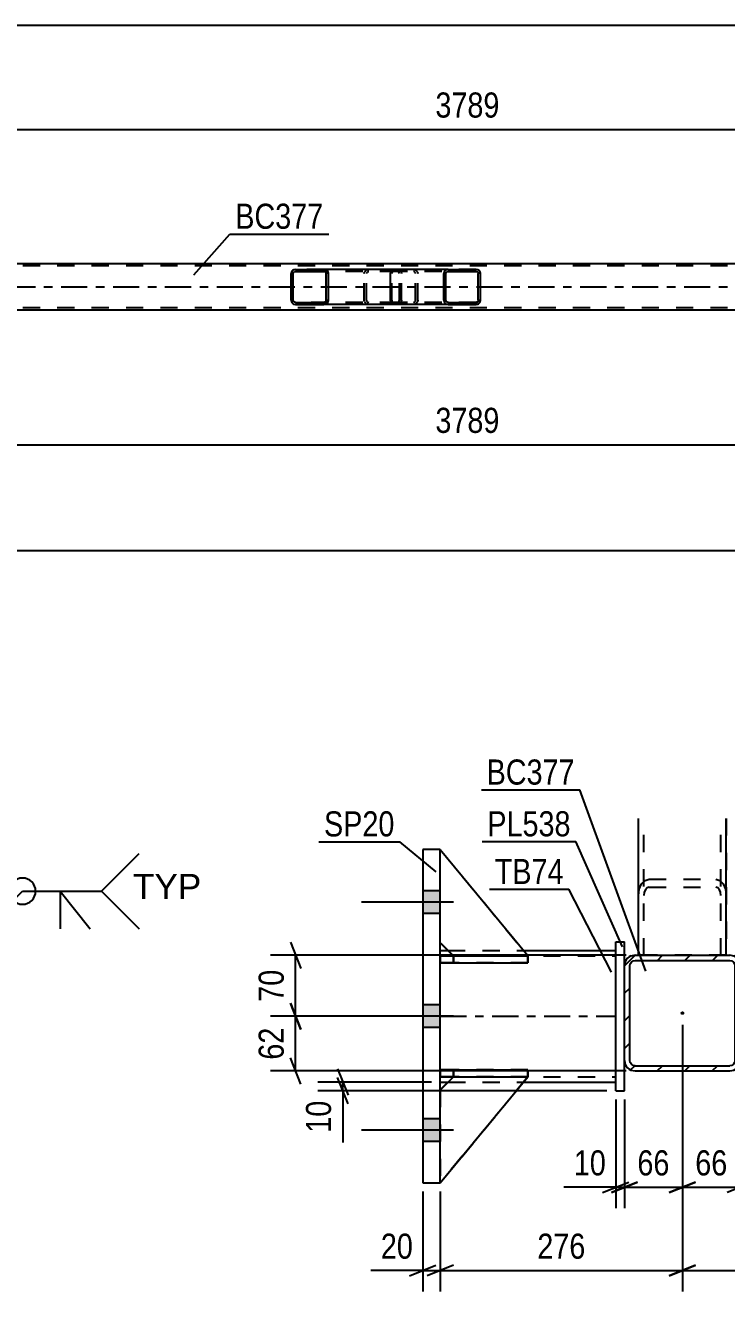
# Model space of a CAD drawing. Header units: millimetres. Extents: x 0 to 841, y 0 to 594.
# Drawn here: x 125.7 to 205.6, y 105.3 to 249.6 of the extents above; entities that cross this region are included whole.
import ezdxf

# ---------------------------------------------------------------- set-up
doc = ezdxf.new("R2010")
doc.units = ezdxf.units.MM
doc.linetypes.add('DXK_LINE_DOT2', pattern=[3.9198, 1.9599, -1.9599])
doc.linetypes.add('DXK_LINE_DOT3', pattern=[5.9187, 2.979, -0.9799, 0.9799, -0.9799])
doc.styles.add('Arial', font='ARIAL.TTF', dxfattribs={"height": 0.2})
doc.styles.add('Arial Narrow', font='ARIALN.TTF', dxfattribs={"height": 0.2})

# ---------------------------------------------------------------- blocks, each defined once
blk = doc.blocks.new('Part-122568727-7209 - 6955')
at = {"linetype": 'Continuous'}
h = blk.add_hatch(dxfattribs=at)
h.set_pattern_fill('', scale=0.7, style=0, pattern_type=0)
h.set_pattern_definition([(45, (177.5233, 221.5274), (-1.57154, 1.57154), [])])
h.paths.add_polyline_path([(177.56, 221.34), (177.52, 221.53), (177.41, 221.68), (177.25, 221.79), (177.06, 221.82), (173.87, 221.82), (173.68, 221.79), (173.52, 221.68), (173.41, 221.53), (173.37, 221.34), (173.37, 218.3), (173.41, 218.12), (173.52, 217.96), (173.68, 217.86), (173.87, 217.82), (177.06, 217.82), (177.25, 217.86), (177.41, 217.96), (177.52, 218.12), (177.56, 218.3)])
h.paths.add_polyline_path([(177.29, 218.21), (177.24, 218.13), (177.16, 218.08), (177.06, 218.06), (173.87, 218.06), (173.78, 218.08), (173.7, 218.13), (173.64, 218.21), (173.62, 218.3), (173.62, 221.34), (173.64, 221.44), (173.7, 221.51), (173.78, 221.57), (173.87, 221.58), (177.06, 221.58), (177.16, 221.57), (177.24, 221.51), (177.29, 221.44), (177.31, 221.34), (177.31, 218.3)])
at = {"color": 2, "linetype": 'Continuous'}
for p, q in [((167.3, 221.34), (167.32, 221.53)), ((167.3, 218.3), (167.3, 221.34)), ((167.32, 221.53), (167.38, 221.68)), ((167.38, 221.68), (167.47, 221.79)), ((167.47, 221.79), (167.57, 221.82)), ((173.87, 221.82), (167.57, 221.82)), ((173.41, 221.53), (173.37, 221.34)), ((173.37, 218.3), (173.37, 221.34)), ((173.62, 221.34), (173.64, 221.44)), ((173.62, 218.3), (173.62, 221.34)), ((173.64, 221.44), (173.7, 221.51)), ((173.87, 221.82), (173.68, 221.79)), ((173.7, 221.51), (173.78, 221.57)), ((173.78, 221.57), (173.87, 221.58)), ((173.87, 221.82), (177.06, 221.82)), ((173.87, 221.58), (177.06, 221.58)), ((177.25, 221.79), (177.06, 221.82)), ((177.06, 221.58), (177.16, 221.57)), ((177.16, 221.57), (177.24, 221.51)), ((177.24, 221.51), (177.29, 221.44)), ((177.29, 221.44), (177.31, 221.34)), ((177.31, 218.3), (177.31, 221.34)), ((177.56, 221.34), (177.52, 221.53)), ((177.56, 218.3), (177.56, 221.34)), ((167.32, 218.12), (167.3, 218.3)), ((167.38, 217.96), (167.32, 218.12)), ((173.37, 218.3), (173.41, 218.12)), ((173.64, 218.21), (173.62, 218.3)), ((173.7, 218.13), (173.64, 218.21)), ((173.78, 218.08), (173.7, 218.13)), ((173.87, 218.06), (173.78, 218.08)), ((173.87, 218.06), (177.06, 218.06)), ((177.16, 218.08), (177.06, 218.06)), ((177.24, 218.13), (177.16, 218.08)), ((177.29, 218.21), (177.24, 218.13)), ((177.31, 218.3), (177.29, 218.21)), ((177.52, 218.12), (177.56, 218.3)), ((167.47, 217.86), (167.38, 217.96)), ((167.57, 217.82), (167.47, 217.86)), ((173.87, 217.82), (167.57, 217.82)), ((173.68, 217.86), (173.87, 217.82)), ((173.87, 217.82), (177.06, 217.82)), ((177.06, 217.82), (177.25, 217.86))]:
    blk.add_line(p, q, dxfattribs=at)
at = {"color": 7, "linetype": 'DXK_LINE_DOT2'}
for p, q in [((167.45, 221.44), (167.44, 221.34)), ((167.44, 218.3), (167.44, 221.34)), ((167.48, 221.51), (167.45, 221.44)), ((167.52, 221.57), (167.48, 221.51)), ((167.57, 221.58), (167.52, 221.57)), ((177.06, 221.58), (167.57, 221.58)), ((168.57, 221.58), (168.57, 221.82)), ((169.91, 221.82), (170.1, 221.79)), ((170, 221.57), (169.91, 221.58)), ((170.09, 221.51), (170, 221.57)), ((170.14, 221.44), (170.09, 221.51)), ((170.16, 221.34), (170.14, 221.44)), ((170.16, 218.3), (170.16, 221.34)), ((170.37, 221.53), (170.41, 221.34)), ((170.41, 218.3), (170.41, 221.34)), ((177.06, 221.82), (173.87, 221.82)), ((167.44, 218.3), (167.45, 218.21)), ((167.45, 218.21), (167.48, 218.13)), ((167.48, 218.13), (167.52, 218.08)), ((167.52, 218.08), (167.57, 218.06)), ((177.06, 218.06), (167.57, 218.06)), ((168.57, 217.82), (168.57, 218.06)), ((169.91, 218.06), (170, 218.08)), ((170, 218.08), (170.09, 218.13)), ((170.09, 218.13), (170.14, 218.21)), ((170.14, 218.21), (170.16, 218.3)), ((170.41, 218.3), (170.37, 218.12)), ((170.1, 217.86), (169.91, 217.82)), ((177.06, 217.82), (173.87, 217.82))]:
    blk.add_line(p, q, dxfattribs=at)
for centre, start, end in [((169.92, 221.33), 23.8494, 68.8059), ((169.92, 218.32), 291.1941, 336.1506)]:
    blk.add_arc(centre, 0.492, start, end, dxfattribs=at)
at = {"color": 2, "linetype": 'Continuous'}
for centre, start, end in [((173.86, 221.33), 111.1941, 156.1506), ((177.07, 221.33), 23.8494, 68.8059), ((173.86, 218.32), 203.8494, 248.8059), ((177.07, 218.32), 291.1941, 336.1506)]:
    blk.add_arc(centre, 0.492, start, end, dxfattribs=at)
blk = doc.blocks.new('Part-122568727-7106 - 6955')
at = {"color": 2, "linetype": 'Continuous'}
for p, q in [((249.58, 222.46), (111.99, 222.46)), ((249.58, 217.18), (111.99, 217.18))]:
    blk.add_line(p, q, dxfattribs=at)
at = {"color": 7, "linetype": 'DXK_LINE_DOT2'}
for p, q in [((774.11, 222.22), (111.99, 222.22)), ((774.11, 217.42), (111.99, 217.42))]:
    blk.add_line(p, q, dxfattribs=at)
at = {"color": 7, "linetype": 'DXK_LINE_DOT3'}
blk.add_line((111.99, 219.82), (774.11, 219.82), dxfattribs=at)
blk = doc.blocks.new('Part-122568727-7210 - 6955')
at = {"linetype": 'Continuous'}
h = blk.add_hatch(dxfattribs=at)
h.set_pattern_fill('', scale=0.7, style=0, pattern_type=0)
h.set_pattern_definition([(45, (160.1786, 221.5274), (-1.57154, 1.57154), [])])
h.paths.add_polyline_path([(160.22, 221.34), (160.18, 221.53), (160.07, 221.68), (159.9, 221.79), (159.71, 221.82), (156.47, 221.82), (156.28, 221.79), (156.11, 221.68), (156, 221.53), (155.96, 221.34), (155.96, 218.3), (156, 218.12), (156.11, 217.96), (156.28, 217.86), (156.47, 217.82), (159.71, 217.82), (159.9, 217.86), (160.07, 217.96), (160.18, 218.12), (160.22, 218.3)])
h.paths.add_polyline_path([(159.94, 218.21), (159.89, 218.13), (159.8, 218.08), (159.71, 218.06), (156.47, 218.06), (156.37, 218.08), (156.29, 218.13), (156.24, 218.21), (156.22, 218.3), (156.22, 221.34), (156.24, 221.44), (156.29, 221.51), (156.37, 221.57), (156.47, 221.58), (159.71, 221.58), (159.8, 221.57), (159.89, 221.51), (159.94, 221.44), (159.96, 221.34), (159.96, 218.3)])
at = {"color": 2, "linetype": 'Continuous'}
for p, q in [((156, 221.53), (155.96, 221.34)), ((155.96, 218.3), (155.96, 221.34)), ((156.22, 221.34), (156.24, 221.44)), ((156.22, 218.3), (156.22, 221.34)), ((156.24, 221.44), (156.29, 221.51)), ((156.47, 221.82), (156.28, 221.79)), ((156.29, 221.51), (156.37, 221.57)), ((156.37, 221.57), (156.47, 221.58)), ((156.47, 221.82), (159.71, 221.82)), ((156.47, 221.58), (159.71, 221.58)), ((167.57, 221.82), (159.71, 221.82)), ((159.9, 221.79), (159.71, 221.82)), ((159.71, 221.58), (159.8, 221.57)), ((159.8, 221.57), (159.89, 221.51)), ((159.89, 221.51), (159.94, 221.44)), ((159.94, 221.44), (159.96, 221.34)), ((159.96, 218.3), (159.96, 221.34)), ((160.22, 221.34), (160.18, 221.53)), ((160.22, 218.3), (160.22, 221.34)), ((155.96, 218.3), (156, 218.12)), ((156.24, 218.21), (156.22, 218.3)), ((156.29, 218.13), (156.24, 218.21)), ((156.37, 218.08), (156.29, 218.13)), ((156.47, 218.06), (156.37, 218.08)), ((156.47, 218.06), (159.71, 218.06)), ((159.8, 218.08), (159.71, 218.06)), ((159.89, 218.13), (159.8, 218.08)), ((159.94, 218.21), (159.89, 218.13)), ((159.96, 218.3), (159.94, 218.21)), ((160.18, 218.12), (160.22, 218.3)), ((156.28, 217.86), (156.47, 217.82)), ((156.47, 217.82), (159.71, 217.82)), ((159.71, 217.82), (159.9, 217.86)), ((167.57, 217.82), (159.71, 217.82))]:
    blk.add_line(p, q, dxfattribs=at)
at = {"color": 7, "linetype": 'DXK_LINE_DOT2'}
for p, q in [((159.71, 221.82), (156.47, 221.82)), ((168.06, 221.58), (156.47, 221.58)), ((164.31, 221.34), (164.35, 221.53)), ((164.31, 218.3), (164.31, 221.34)), ((164.58, 221.44), (164.57, 221.34)), ((164.57, 218.3), (164.57, 221.34)), ((164.64, 221.51), (164.58, 221.44)), ((164.63, 221.79), (164.82, 221.82)), ((164.64, 221.51), (164.66, 221.53)), ((164.66, 221.53), (164.72, 221.57)), ((164.72, 221.57), (164.82, 221.58)), ((168.06, 221.82), (167.57, 221.82)), ((168.06, 221.82), (168.25, 221.79)), ((168.15, 221.57), (168.06, 221.58)), ((168.24, 221.51), (168.15, 221.57)), ((168.29, 221.44), (168.24, 221.51)), ((168.31, 221.34), (168.29, 221.44)), ((168.31, 218.3), (168.31, 221.34)), ((168.53, 221.53), (168.57, 221.34)), ((168.57, 218.3), (168.57, 221.34)), ((168.06, 218.06), (156.47, 218.06)), ((164.35, 218.12), (164.31, 218.3)), ((164.57, 218.3), (164.58, 218.21)), ((164.58, 218.21), (164.64, 218.13)), ((164.64, 218.13), (164.66, 218.12)), ((164.66, 218.12), (164.72, 218.08)), ((164.72, 218.08), (164.82, 218.06)), ((168.06, 218.06), (168.15, 218.08)), ((168.15, 218.08), (168.24, 218.13)), ((168.24, 218.13), (168.29, 218.21)), ((168.29, 218.21), (168.31, 218.3)), ((168.57, 218.3), (168.53, 218.12)), ((159.71, 217.82), (156.47, 217.82)), ((164.82, 217.82), (164.63, 217.86)), ((168.06, 217.82), (167.57, 217.82)), ((168.25, 217.86), (168.06, 217.82))]:
    blk.add_line(p, q, dxfattribs=at)
at = {"color": 2, "linetype": 'Continuous'}
for centre, start, end in [((156.45, 221.32), 110.7583, 155.68), ((159.73, 221.32), 24.32, 69.2417), ((156.45, 218.32), 204.32, 249.2417), ((159.73, 218.32), 290.7583, 335.68)]:
    blk.add_arc(centre, 0.496, start, end, dxfattribs=at)
at = {"color": 7, "linetype": 'DXK_LINE_DOT2'}
for centre, start, end in [((164.8, 221.32), 110.7583, 155.68), ((168.08, 221.32), 24.32, 69.2417), ((164.8, 218.32), 204.32, 249.2417), ((168.08, 218.32), 290.7583, 335.68)]:
    blk.add_arc(centre, 0.496, start, end, dxfattribs=at)
blk = doc.blocks.new('Part-122568727-2897 - 2833')
at = {"color": 2, "linetype": 'Continuous'}
for p, q in [((195.58, 143.63), (195.58, 159.22)), ((205.58, 143.63), (205.58, 159.22))]:
    blk.add_line(p, q, dxfattribs=at)
at = {"color": 7, "linetype": 'DXK_LINE_DOT2'}
for p, q in [((196.18, 143.63), (196.18, 159.22)), ((204.98, 143.63), (204.98, 159.22)), ((195.67, 151.16), (195.93, 151.76)), ((195.93, 151.76), (196.32, 152.16)), ((196.32, 152.16), (196.78, 152.3)), ((196.78, 152.3), (204.38, 152.3)), ((204.38, 152.3), (204.84, 152.16)), ((204.84, 152.16), (205.23, 151.76)), ((205.23, 151.76), (205.49, 151.16)), ((195.58, 150.44), (195.67, 151.16)), ((196.23, 150.8), (196.18, 150.44)), ((196.36, 151.1), (196.23, 150.8)), ((196.55, 151.3), (196.36, 151.1)), ((196.78, 151.37), (196.55, 151.3)), ((196.78, 151.37), (204.38, 151.37)), ((204.61, 151.3), (204.38, 151.37)), ((204.8, 151.1), (204.61, 151.3)), ((204.93, 150.8), (204.8, 151.1)), ((204.98, 150.44), (204.93, 150.8)), ((205.49, 151.16), (205.58, 150.44)), ((195.58, 143.63), (205.58, 143.63))]:
    blk.add_line(p, q, dxfattribs=at)
blk = doc.blocks.new('Part-122568727-2933 - 2833')
at = {"color": 7, "linetype": 'DXK_LINE_DOT2'}
for p, q in [((174.47, 129.76), (172.97, 128.26)), ((172.97, 117.67), (182.97, 129.76)), ((172.97, 128.26), (174.47, 129.76)), ((182.97, 129.76), (172.97, 117.67)), ((182.97, 129.76), (174.47, 129.76)), ((174.47, 129.76), (174.47, 129.76)), ((174.47, 129.76), (182.97, 129.76)), ((182.97, 129.76), (182.97, 129.76)), ((172.97, 128.26), (172.97, 117.67))]:
    blk.add_line(p, q, dxfattribs=at)
blk = doc.blocks.new('Part-122568727-2978 - 2833')
at = {"color": 2, "linetype": 'Continuous'}
for p, q in [((192.98, 128.17), (192.98, 145.17)), ((192.98, 145.17), (193.98, 145.17)), ((193.98, 142.43), (193.98, 145.17)), ((193.98, 128.17), (193.98, 131.63)), ((192.98, 128.17), (193.98, 128.17))]:
    blk.add_line(p, q, dxfattribs=at)
at = {"color": 7, "linetype": 'DXK_LINE_DOT2'}
blk.add_line((193.98, 131.63), (193.98, 142.43), dxfattribs=at)
blk = doc.blocks.new('Bolt-122568727-2850 - 2833')
at = {"linetype": 'Continuous'}
for points in [[(172.98, 148.37), (172.98, 150.97), (170.98, 150.97), (170.98, 148.37)], [(172.98, 148.37), (172.98, 150.97), (170.98, 150.97), (170.98, 148.37)], [(172.98, 148.37), (172.98, 150.97), (170.98, 150.97), (170.98, 148.37)], [(172.98, 135.37), (172.98, 137.97), (170.98, 137.97), (170.98, 135.37)], [(172.98, 135.37), (172.98, 137.97), (170.98, 137.97), (170.98, 135.37)], [(172.98, 122.37), (172.98, 124.97), (170.98, 124.97), (170.98, 122.37)], [(172.98, 122.37), (172.98, 124.97), (170.98, 124.97), (170.98, 122.37)], [(172.98, 122.37), (172.98, 124.97), (170.98, 124.97), (170.98, 122.37)]]:
    blk.add_hatch(color=1, dxfattribs=at).paths.add_polyline_path(points)
at = {"color": 1, "linetype": 'Continuous'}
for p, q in [((172.98, 150.97), (170.98, 150.97)), ((172.98, 150.97), (170.98, 150.97)), ((172.98, 150.97), (170.98, 150.97)), ((174.48, 149.67), (163.98, 149.67)), ((174.48, 149.67), (163.98, 149.67)), ((174.48, 149.67), (163.98, 149.67)), ((172.98, 148.37), (170.98, 148.37)), ((172.98, 148.37), (170.98, 148.37)), ((172.98, 148.37), (170.98, 148.37)), ((172.98, 137.97), (170.98, 137.97)), ((172.98, 137.97), (170.98, 137.97)), ((174.48, 136.67), (163.98, 136.67)), ((174.48, 136.67), (163.98, 136.67)), ((172.98, 135.37), (170.98, 135.37)), ((172.98, 135.37), (170.98, 135.37)), ((172.98, 124.97), (170.98, 124.97)), ((172.98, 124.97), (170.98, 124.97)), ((172.98, 124.97), (170.98, 124.97)), ((174.48, 123.67), (163.98, 123.67)), ((174.48, 123.67), (163.98, 123.67)), ((174.48, 123.67), (163.98, 123.67)), ((172.98, 122.37), (170.98, 122.37)), ((172.98, 122.37), (170.98, 122.37)), ((172.98, 122.37), (170.98, 122.37))]:
    blk.add_line(p, q, dxfattribs=at)
blk = doc.blocks.new('Part-122568727-2896 - 2833')
at = {"color": 7, "linetype": 'DXK_LINE_DOT2'}
for p, q in [((195.58, 143.63), (195.58, 159.22)), ((196.18, 143.63), (196.18, 159.22)), ((204.98, 143.63), (204.98, 159.22)), ((205.58, 159.22), (205.58, 143.63)), ((205.58, 143.63), (195.58, 143.63))]:
    blk.add_line(p, q, dxfattribs=at)
blk = doc.blocks.new('Part-122568727-2932 - 2833')
at = {"color": 7, "linetype": 'DXK_LINE_DOT2'}
for p, q in [((172.97, 128.26), (174.47, 129.76)), ((172.97, 117.67), (182.97, 129.76)), ((174.47, 129.76), (182.97, 129.76)), ((172.97, 128.26), (172.98, 128.26)), ((172.97, 117.67), (172.97, 128.26)), ((172.97, 117.67), (172.98, 117.68))]:
    blk.add_line(p, q, dxfattribs=at)
at = {"color": 2, "linetype": 'Continuous'}
for p, q in [((172.98, 128.26), (174.47, 129.76)), ((172.98, 117.68), (182.97, 129.76)), ((174.47, 129.76), (182.97, 129.76)), ((174.47, 129.76), (174.47, 129.76)), ((182.97, 129.76), (182.97, 129.76))]:
    blk.add_line(p, q, dxfattribs=at)
blk = doc.blocks.new('Part-122568727-2934 - 2833')
at = {"color": 2, "linetype": 'Continuous'}
for p, q in [((172.97, 155.67), (172.97, 155.67)), ((172.97, 155.67), (172.97, 155.67)), ((172.98, 155.67), (172.97, 155.67)), ((182.97, 143.56), (172.98, 155.66)), ((174.46, 143.57), (172.98, 145.05)), ((181.73, 143.56), (182.97, 143.56)), ((182.97, 143.56), (182.97, 143.56))]:
    blk.add_line(p, q, dxfattribs=at)
at = {"color": 7, "linetype": 'DXK_LINE_DOT2'}
for p, q in [((172.97, 145.06), (172.97, 155.67)), ((172.97, 155.67), (182.97, 143.56)), ((172.98, 155.66), (172.98, 155.67)), ((174.47, 143.56), (172.97, 145.06)), ((172.98, 145.05), (172.97, 145.06)), ((174.47, 143.56), (174.46, 143.57)), ((182.97, 143.56), (174.47, 143.56)), ((174.47, 143.56), (174.47, 143.56)), ((174.47, 143.56), (181.73, 143.56))]:
    blk.add_line(p, q, dxfattribs=at)
blk = doc.blocks.new('Part-122568727-2935 - 2833')
at = {"color": 7, "linetype": 'DXK_LINE_DOT2'}
for p, q in [((172.97, 145.06), (172.97, 155.67)), ((172.97, 155.67), (182.97, 143.56)), ((172.97, 155.67), (182.97, 143.56)), ((174.47, 143.56), (172.97, 145.06)), ((174.47, 143.56), (172.97, 145.06)), ((182.97, 143.56), (174.47, 143.56)), ((174.47, 143.56), (174.47, 143.56)), ((174.47, 143.56), (182.97, 143.56)), ((182.97, 143.56), (182.97, 143.56))]:
    blk.add_line(p, q, dxfattribs=at)
blk = doc.blocks.new('Part-122568727-3007 - 2833')
at = {"color": 2, "linetype": 'Continuous'}
for p, q in [((170.98, 155.67), (170.98, 117.67)), ((172.98, 155.67), (170.98, 155.67)), ((172.98, 117.67), (172.98, 155.67)), ((170.98, 117.67), (172.98, 117.67))]:
    blk.add_line(p, q, dxfattribs=at)
blk = doc.blocks.new('Part-122568727-2983 - 2833')
at = {"color": 2, "linetype": 'Continuous'}
for p, q in [((172.98, 144.17), (173.87, 144.17)), ((182.47, 144.17), (192.98, 144.17)), ((172.98, 129.17), (173.88, 129.17)), ((182.48, 129.17), (192.98, 129.17))]:
    blk.add_line(p, q, dxfattribs=at)
at = {"color": 7, "linetype": 'DXK_LINE_DOT2'}
for p, q in [((172.98, 129.17), (172.98, 144.17)), ((172.98, 143.57), (192.98, 143.57)), ((173.87, 144.17), (182.47, 144.17)), ((192.98, 129.17), (192.98, 144.17)), ((172.98, 129.77), (192.98, 129.77)), ((173.88, 129.17), (182.48, 129.17))]:
    blk.add_line(p, q, dxfattribs=at)
at = {"color": 7, "linetype": 'DXK_LINE_DOT3'}
blk.add_line((172.98, 136.67), (192.98, 136.67), dxfattribs=at)
blk = doc.blocks.new('Part-122568727-2984 - 2833')
at = {"color": 7, "linetype": 'DXK_LINE_DOT2'}
for p, q in [((172.97, 130.57), (174.47, 130.57)), ((182.97, 130.57), (172.97, 130.57)), ((172.97, 130.57), (172.97, 130.57)), ((172.97, 130.57), (172.97, 129.77)), ((172.97, 130.57), (172.97, 129.77)), ((174.47, 130.57), (182.97, 130.57)), ((174.47, 130.57), (174.47, 129.77)), ((182.97, 130.57), (182.97, 129.77)), ((174.47, 129.77), (172.97, 129.77)), ((172.97, 129.77), (182.97, 129.77)), ((172.97, 129.77), (172.97, 129.77)), ((182.97, 129.77), (174.47, 129.77))]:
    blk.add_line(p, q, dxfattribs=at)
blk = doc.blocks.new('Part-122568727-2985 - 2833')
at = {"color": 7, "linetype": 'DXK_LINE_DOT2'}
for p, q in [((172.97, 143.57), (174.47, 143.57)), ((182.74, 143.57), (172.97, 143.57)), ((172.97, 143.57), (172.97, 143.57)), ((172.97, 143.57), (172.97, 142.77)), ((172.97, 143.57), (172.97, 142.77)), ((174.47, 143.57), (182.97, 143.57)), ((174.47, 143.57), (174.47, 142.77)), ((182.97, 143.57), (182.97, 142.77)), ((174.47, 142.77), (172.97, 142.77)), ((172.97, 142.77), (182.97, 142.77)), ((172.97, 142.77), (172.97, 142.77)), ((182.97, 142.77), (174.47, 142.77))]:
    blk.add_line(p, q, dxfattribs=at)
blk = doc.blocks.new('Part-122568727-3050 - 2833')
at = {"linetype": 'Continuous'}
h = blk.add_hatch(dxfattribs=at)
h.set_pattern_fill('', scale=0.7, style=0, pattern_type=0)
h.set_pattern_definition([(45, (195.1797, 143.6252), (-1.57154, 1.57154), [])])
h.paths.add_polyline_path([(205.98, 143.63), (195.18, 143.63), (194.72, 143.53), (194.33, 143.27), (194.07, 142.88), (193.98, 142.43), (193.98, 131.63), (194.07, 131.17), (194.33, 130.78), (194.72, 130.52), (195.18, 130.43), (205.98, 130.43), (206.44, 130.52), (206.83, 130.78), (207.09, 131.17), (207.18, 131.63), (207.18, 142.43), (207.09, 142.88), (206.83, 143.27), (206.44, 143.53)])
h.paths.add_polyline_path([(206.53, 142.65), (206.58, 142.43), (206.58, 131.63), (206.53, 131.4), (206.4, 131.2), (206.21, 131.07), (205.98, 131.03), (195.18, 131.03), (194.95, 131.07), (194.76, 131.2), (194.63, 131.4), (194.58, 131.63), (194.58, 142.43), (194.63, 142.65), (194.76, 142.85), (194.95, 142.98), (195.18, 143.03), (205.98, 143.03), (206.21, 142.98), (206.4, 142.85)])
blk.add_hatch(color=30, dxfattribs=at).paths.add_polyline_path([(200.58, 136.93, -1), (200.58, 137.13, -1)])
at = {"color": 2, "linetype": 'Continuous'}
for p, q in [((195.18, 143.63), (194.72, 143.53)), ((194.76, 142.85), (194.95, 142.98)), ((194.95, 142.98), (195.18, 143.03)), ((195.18, 143.63), (205.98, 143.63)), ((195.18, 143.03), (205.98, 143.03)), ((206.44, 143.53), (205.98, 143.63)), ((205.98, 143.03), (206.21, 142.98)), ((206.21, 142.98), (206.4, 142.85)), ((194.07, 142.88), (193.98, 142.43)), ((193.98, 131.63), (193.98, 142.43)), ((194.58, 142.43), (194.63, 142.65)), ((194.58, 131.63), (194.58, 142.43)), ((194.63, 142.65), (194.76, 142.85)), ((206.4, 142.85), (206.53, 142.65)), ((206.53, 142.65), (206.58, 142.43)), ((206.58, 131.63), (206.58, 142.43)), ((207.18, 142.43), (207.09, 142.88)), ((207.18, 131.63), (207.18, 142.43)), ((193.98, 131.63), (194.07, 131.17)), ((194.63, 131.4), (194.58, 131.63)), ((194.76, 131.2), (194.63, 131.4)), ((206.53, 131.4), (206.4, 131.2)), ((206.58, 131.63), (206.53, 131.4)), ((207.09, 131.17), (207.18, 131.63)), ((194.72, 130.52), (195.18, 130.43)), ((194.95, 131.07), (194.76, 131.2)), ((195.18, 131.03), (194.95, 131.07)), ((195.18, 131.03), (205.98, 131.03)), ((195.18, 130.43), (205.98, 130.43)), ((206.21, 131.07), (205.98, 131.03)), ((205.98, 130.43), (206.44, 130.52)), ((206.4, 131.2), (206.21, 131.07))]:
    blk.add_line(p, q, dxfattribs=at)
at = {"color": 7, "linetype": 'DXK_LINE_DOT3'}
blk.add_line((200.58, 137.03), (200.58, 137.03), dxfattribs=at)
at = {"color": 30, "linetype": 'DXK_LINE_DOT3'}
blk.add_line((200.58, 137.03), (200.58, 137.03), dxfattribs=at)
at = {"color": 30, "linetype": 'Continuous'}
blk.add_circle((200.58, 137.03), 0.1, dxfattribs=at)
at = {"color": 2, "linetype": 'Continuous'}
for centre, start, end in [((195.18, 142.43), 112.5, 157.5), ((205.98, 142.43), 22.5, 67.5), ((195.18, 131.63), 202.5, 247.5), ((205.98, 131.63), 292.5, 337.5)]:
    blk.add_arc(centre, 1.2, start, end, dxfattribs=at)
blk = doc.blocks.new('Part-122568727-2986 - 2833')
at = {"color": 2, "linetype": 'Continuous'}
for p, q in [((172.97, 129.77), (172.97, 130.57)), ((172.98, 130.57), (182.97, 130.57)), ((182.97, 129.77), (182.97, 130.57)), ((172.97, 129.77), (172.97, 129.77)), ((172.98, 129.77), (182.97, 129.77))]:
    blk.add_line(p, q, dxfattribs=at)
at = {"color": 7, "linetype": 'DXK_LINE_DOT2'}
for p, q in [((174.47, 130.57), (172.97, 130.57)), ((172.97, 130.57), (172.98, 130.57)), ((174.47, 129.77), (174.47, 130.57)), ((182.97, 130.57), (174.47, 130.57)), ((172.97, 129.77), (174.47, 129.77)), ((172.97, 129.77), (172.98, 129.77)), ((174.47, 129.77), (182.97, 129.77))]:
    blk.add_line(p, q, dxfattribs=at)
blk = doc.blocks.new('Part-122568727-2987 - 2833')
at = {"color": 2, "linetype": 'Continuous'}
for p, q in [((172.97, 142.77), (172.97, 143.57)), ((172.98, 143.57), (181.73, 143.57)), ((182.97, 142.77), (182.97, 143.57)), ((182.97, 143.57), (182.97, 143.57)), ((172.97, 142.77), (172.97, 142.77)), ((172.98, 142.77), (182.97, 142.77))]:
    blk.add_line(p, q, dxfattribs=at)
at = {"color": 7, "linetype": 'DXK_LINE_DOT2'}
for p, q in [((174.47, 143.57), (172.97, 143.57)), ((172.97, 143.57), (172.98, 143.57)), ((174.47, 142.77), (174.47, 143.57)), ((174.47, 143.57), (182.97, 143.57)), ((172.97, 142.77), (174.47, 142.77)), ((172.97, 142.77), (172.98, 142.77)), ((174.47, 142.77), (182.97, 142.77))]:
    blk.add_line(p, q, dxfattribs=at)
blk = doc.blocks.new('StraightDimension-122568727-7352 - 6955')
at = {"color": 7, "linetype": 'Continuous'}
for p, q in [((250.38, 231.86), (250.38, 246.39)), ((101.77, 223.46), (101.77, 240.91)), ((103.27, 238.38), (100.27, 237.18)), ((248.88, 237.18), (251.88, 238.38)), ((101.77, 237.78), (250.38, 237.78))]:
    blk.add_line(p, q, dxfattribs=at)
at = {"color": 0}
blk.add_wipeout([(180.33, 238.53), (180.33, 242.73), (171.82, 242.73), (171.82, 238.53)], dxfattribs=at)
at = {"color": 3, "style": 'Arial Narrow'}
blk.add_text('3789', height=2.863, dxfattribs=at).set_placement((172.42, 239.13))
at = {"color": 0, "linetype": 'Continuous'}
for points in [[(249.78, 246.99), (245.58, 246.99), (245.58, 238.48), (249.78, 238.48)], [(101.17, 241.51), (96.97, 241.51), (96.97, 238.48), (101.17, 238.48)]]:
    blk.add_wipeout(points, dxfattribs=at)
at = {"color": 3, "linetype": 'Continuous', "style": 'Arial Narrow'}
for s, height, p in [('3789', 2.863, (249.18, 239.08)), ('0', 2.86, (100.57, 239.08))]:
    blk.add_text(s, height=height, rotation=90.0002, dxfattribs=at).set_placement(p)
blk = doc.blocks.new('StraightDimension-122568727-7319 - 6955')
at = {"color": 7, "linetype": 'Continuous'}
for p, q in [((101.77, 216.18), (101.77, 198.71)), ((250.38, 207.78), (250.38, 193.22)), ((103.27, 202.43), (100.27, 201.23)), ((248.88, 201.23), (251.88, 202.43)), ((101.77, 201.83), (250.38, 201.83))]:
    blk.add_line(p, q, dxfattribs=at)
at = {"color": 0}
blk.add_wipeout([(180.33, 202.58), (180.33, 206.78), (171.82, 206.78), (171.82, 202.58)], dxfattribs=at)
at = {"color": 3, "style": 'Arial Narrow'}
blk.add_text('3789', height=2.863, dxfattribs=at).set_placement((172.42, 203.18))
at = {"color": 0, "linetype": 'Continuous'}
for points in [[(101.17, 201.13), (96.97, 201.13), (96.97, 198.11), (101.17, 198.11)], [(249.78, 201.13), (245.58, 201.13), (245.58, 192.62), (249.78, 192.62)]]:
    blk.add_wipeout(points, dxfattribs=at)
at = {"color": 3, "linetype": 'Continuous', "style": 'Arial Narrow'}
for s, height, p in [('0', 2.86, (100.57, 198.71)), ('3789', 2.863, (249.18, 193.22))]:
    blk.add_text(s, height=height, rotation=90.0002, dxfattribs=at).set_placement(p)
blk = doc.blocks.new('StraightDimension-122568727-7291 - 6955')
at = {"color": 7, "linetype": 'Continuous'}
blk.add_line((101.13, 189.77), (784.97, 189.77), dxfattribs=at)
blk = doc.blocks.new('StraightDimension-122568727-7381 - 6955')
at = {"color": 7, "linetype": 'Continuous'}
blk.add_line((101.77, 249.65), (784.33, 249.65), dxfattribs=at)
blk = doc.blocks.new('StraightDimension-122568727-3164 - 2833')
at = {"color": 7, "linetype": 'Continuous'}
for p, q in [((200.58, 135.68), (200.58, 105.27)), ((172.98, 116.67), (172.98, 105.27)), ((174.48, 108.27), (171.48, 107.07)), ((172.98, 107.67), (200.58, 107.67)), ((199.08, 107.07), (202.08, 108.27))]:
    blk.add_line(p, q, dxfattribs=at)
at = {"color": 0}
blk.add_wipeout([(190.12, 108.42), (190.12, 112.62), (183.44, 112.62), (183.44, 108.42)], dxfattribs=at)
at = {"color": 3, "style": 'Arial Narrow'}
blk.add_text('276', height=2.863, dxfattribs=at).set_placement((184.04, 109.02))
blk = doc.blocks.new('StraightDimension-122568727-3080 - 2833')
at = {"color": 7, "linetype": 'Continuous'}
for p, q in [((200.58, 135.68), (200.58, 114.77)), ((193.98, 127.17), (193.98, 114.77)), ((192.48, 116.57), (195.48, 117.77)), ((193.98, 117.17), (200.58, 117.17)), ((202.08, 117.77), (199.08, 116.57))]:
    blk.add_line(p, q, dxfattribs=at)
at = {"color": 0}
blk.add_wipeout([(199.71, 117.92), (199.71, 122.12), (194.85, 122.12), (194.85, 117.92)], dxfattribs=at)
at = {"color": 3, "style": 'Arial Narrow'}
blk.add_text('66', height=2.863, dxfattribs=at).set_placement((195.45, 118.52))
blk = doc.blocks.new('StraightDimension-122568727-3187 - 2833')
at = {"color": 7, "linetype": 'Continuous'}
for p, q in [((170.98, 116.67), (170.98, 105.27)), ((172.98, 116.67), (172.98, 105.27)), ((170.98, 107.67), (165.07, 107.67)), ((170.98, 107.67), (165.07, 107.67)), ((169.48, 107.07), (172.48, 108.27)), ((170.98, 107.67), (172.98, 107.67)), ((174.48, 108.27), (171.48, 107.07))]:
    blk.add_line(p, q, dxfattribs=at)
at = {"color": 0}
blk.add_wipeout([(170.45, 108.42), (170.45, 112.62), (165.6, 112.62), (165.6, 108.42)], dxfattribs=at)
at = {"color": 3, "style": 'Arial Narrow'}
blk.add_text('20', height=2.863, dxfattribs=at).set_placement((166.2, 109.02))
blk = doc.blocks.new('StraightDimension-122568727-3070 - 2833')
at = {"color": 7, "linetype": 'Continuous'}
for p, q in [((192.98, 127.17), (192.98, 114.77)), ((193.98, 127.17), (193.98, 114.77)), ((192.98, 117.17), (187.07, 117.17)), ((192.98, 117.17), (187.07, 117.17)), ((191.48, 116.57), (194.48, 117.77)), ((195.48, 117.77), (192.48, 116.57)), ((192.98, 117.17), (193.98, 117.17))]:
    blk.add_line(p, q, dxfattribs=at)
at = {"color": 0}
blk.add_wipeout([(192.45, 117.92), (192.45, 122.12), (187.6, 122.12), (187.6, 117.92)], dxfattribs=at)
at = {"color": 3, "style": 'Arial Narrow'}
blk.add_text('10', height=2.863, dxfattribs=at).set_placement((188.2, 118.52))
blk = doc.blocks.new('StraightDimension-122568727-3226 - 2833')
at = {"color": 7, "linetype": 'Continuous'}
for p, q in [((161.27, 130.67), (162.47, 127.67)), ((171.98, 129.17), (159.02, 129.17)), ((162.47, 126.67), (161.27, 129.67)), ((161.87, 128.17), (161.87, 129.17)), ((191.98, 128.17), (159.02, 128.17)), ((161.87, 128.17), (161.87, 122.26)), ((161.87, 128.17), (161.87, 122.26))]:
    blk.add_line(p, q, dxfattribs=at)
at = {"color": 0}
blk.add_wipeout([(161.12, 127.64), (156.92, 127.64), (156.92, 122.79), (161.12, 122.79)], dxfattribs=at)
at = {"color": 3, "style": 'Arial Narrow'}
blk.add_text('10', height=2.863, rotation=90.0002, dxfattribs=at).set_placement((160.52, 123.39))
blk = doc.blocks.new('StraightDimension-122568727-18117 - 2833')
at = {"color": 7, "linetype": 'Continuous'}
for p, q in [((155.88, 138.17), (157.08, 135.17)), ((165.48, 136.67), (153.63, 136.67)), ((156.48, 130.43), (156.48, 136.67)), ((157.08, 128.93), (155.88, 131.93)), ((194.18, 130.43), (153.63, 130.43))]:
    blk.add_line(p, q, dxfattribs=at)
at = {"color": 0}
blk.add_wipeout([(155.73, 135.97), (151.53, 135.97), (151.53, 131.12), (155.73, 131.12)], dxfattribs=at)
at = {"color": 3, "style": 'Arial Narrow'}
blk.add_text('62', height=2.863, rotation=90.0002, dxfattribs=at).set_placement((155.13, 131.72))
blk = doc.blocks.new('StraightDimension-122568727-3097 - 2833')
at = {"color": 7, "linetype": 'Continuous'}
for p, q in [((200.58, 135.68), (200.58, 114.77)), ((207.18, 127.17), (207.18, 114.77)), ((199.08, 116.57), (202.08, 117.77)), ((200.58, 117.17), (207.18, 117.17)), ((208.68, 117.77), (205.68, 116.57))]:
    blk.add_line(p, q, dxfattribs=at)
at = {"color": 0}
blk.add_wipeout([(206.31, 117.92), (206.31, 122.12), (201.45, 122.12), (201.45, 117.92)], dxfattribs=at)
at = {"color": 3, "style": 'Arial Narrow'}
blk.add_text('66', height=2.863, dxfattribs=at).set_placement((202.05, 118.52))
blk = doc.blocks.new('StraightDimension-122568727-3141 - 2833')
at = {"color": 7, "linetype": 'Continuous'}
for p, q in [((200.58, 135.68), (200.58, 105.27)), ((228.18, 116.67), (228.18, 105.27)), ((202.08, 108.27), (199.08, 107.07)), ((200.58, 107.67), (228.18, 107.67)), ((226.68, 107.07), (229.68, 108.27))]:
    blk.add_line(p, q, dxfattribs=at)
at = {"color": 0}
blk.add_wipeout([(217.72, 108.42), (217.72, 112.62), (211.04, 112.62), (211.04, 108.42)], dxfattribs=at)
at = {"color": 3, "style": 'Arial Narrow'}
blk.add_text('276', height=2.863, dxfattribs=at).set_placement((211.64, 109.02))
blk = doc.blocks.new('StraightDimension-122568727-18116 - 2833')
at = {"color": 7, "linetype": 'Continuous'}
for p, q in [((155.88, 145.13), (157.08, 142.13)), ((194.18, 143.63), (153.63, 143.63)), ((156.48, 136.67), (156.48, 143.63)), ((157.08, 135.17), (155.88, 138.17)), ((165.48, 136.67), (153.63, 136.67))]:
    blk.add_line(p, q, dxfattribs=at)
at = {"color": 0}
blk.add_wipeout([(155.73, 142.57), (151.53, 142.57), (151.53, 137.72), (155.73, 137.72)], dxfattribs=at)
at = {"color": 3, "style": 'Arial Narrow'}
blk.add_text('70', height=2.863, rotation=90.0002, dxfattribs=at).set_placement((155.13, 138.32))
blk = doc.blocks.new('WeldMark-122568727-2343 - 2078')
at = {"linetype": 'Continuous'}
blk.add_hatch(color=30, dxfattribs=at).paths.add_polyline_path([(113.77, 138.07), (111.14, 136.45), (112.7, 139.12)])
at = {"color": 30, "linetype": 'Continuous'}
for p, q in [((111.14, 136.45), (125.34, 150.93)), ((125.34, 150.93), (134.34, 150.93))]:
    blk.add_line(p, q, dxfattribs=at)
at = {"color": 3, "linetype": 'Continuous'}
for q in [(133.06, 146.64), (129.63, 146.64)]:
    blk.add_line((129.63, 150.93), q, dxfattribs=at)
for start, end in [(90, 270), (270, 90)]:
    blk.add_arc((125.34, 150.93), 1.5, start, end, dxfattribs=at)
at = {"color": 0, "linetype": 'Continuous'}
blk.add_wipeout([(145.72, 150.03), (145.72, 153.03), (137.94, 153.03), (137.94, 150.03)], dxfattribs=at)
blk.add_wipeout([(145.72, 150.03), (145.72, 153.03), (137.94, 153.03), (137.94, 150.03)], dxfattribs=at)
at = {"color": 3, "linetype": 'Continuous'}
for q in [(138.63, 155.21), (138.63, 146.64)]:
    blk.add_line((134.34, 150.93), q, dxfattribs=at)
at = {"color": 3, "linetype": 'Continuous', "style": 'Arial'}
blk.add_text('TYP', height=2.865, dxfattribs=at).set_placement((137.94, 150.03))
blk = doc.blocks.new('Mark-122568727-7102 - 6955')
at = {"color": 0}
blk.add_wipeout([(159.65, 226.45), (159.65, 229.45), (149.6, 229.45), (149.6, 226.45)], dxfattribs=at)
blk.add_wipeout([(159.65, 226.45), (159.65, 229.45), (149.6, 229.45), (149.6, 226.45)], dxfattribs=at)
at = {"color": 30, "linetype": 'Continuous'}
for p, q in [((144.86, 221.22), (149, 225.85)), ((149, 225.85), (160.25, 225.85))]:
    blk.add_line(p, q, dxfattribs=at)
at = {"color": 3, "style": 'Arial Narrow'}
blk.add_text('BC377', height=2.863, dxfattribs=at).set_placement((149.6, 226.45))
blk = doc.blocks.new('Mark-122568727-2974 - 2833')
at = {"color": 0}
blk.add_wipeout([(187.84, 157.18), (187.84, 160.18), (178.34, 160.18), (178.34, 157.18)], dxfattribs=at)
blk.add_wipeout([(187.84, 157.18), (187.84, 160.18), (178.34, 160.18), (178.34, 157.18)], dxfattribs=at)
at = {"color": 30, "linetype": 'Continuous'}
for p in [(177.74, 156.58), (193.74, 144.6)]:
    blk.add_line(p, (188.44, 156.58), dxfattribs=at)
at = {"color": 3, "style": 'Arial Narrow'}
blk.add_text('PL538', height=2.863, dxfattribs=at).set_placement((178.34, 157.18))
blk = doc.blocks.new('Mark-122568727-2979 - 2833')
at = {"color": 0}
blk.add_wipeout([(187.04, 151.74), (187.04, 154.74), (179.19, 154.74), (179.19, 151.74)], dxfattribs=at)
blk.add_wipeout([(187.04, 151.74), (187.04, 154.74), (179.19, 154.74), (179.19, 151.74)], dxfattribs=at)
at = {"color": 30, "linetype": 'Continuous'}
for p in [(178.59, 151.14), (192.5, 141.71)]:
    blk.add_line(p, (187.64, 151.14), dxfattribs=at)
at = {"color": 3, "style": 'Arial Narrow'}
blk.add_text('TB74', height=2.863, dxfattribs=at).set_placement((179.19, 151.74))
blk = doc.blocks.new('Mark-122568727-3003 - 2833')
at = {"color": 0}
blk.add_wipeout([(167.76, 157.17), (167.76, 160.17), (159.72, 160.17), (159.72, 157.17)], dxfattribs=at)
blk.add_wipeout([(167.76, 157.17), (167.76, 160.17), (159.72, 160.17), (159.72, 157.17)], dxfattribs=at)
at = {"color": 30, "linetype": 'Continuous'}
for p in [(159.12, 156.57), (172.52, 153.15)]:
    blk.add_line(p, (168.36, 156.57), dxfattribs=at)
at = {"color": 3, "style": 'Arial Narrow'}
blk.add_text('SP20', height=2.863, dxfattribs=at).set_placement((159.72, 157.17))
blk = doc.blocks.new('Mark-122568727-3046 - 2833')
at = {"color": 0}
blk.add_wipeout([(188.3, 163.08), (188.3, 166.08), (178.26, 166.08), (178.26, 163.08)], dxfattribs=at)
blk.add_wipeout([(188.3, 163.08), (188.3, 166.08), (178.26, 166.08), (178.26, 163.08)], dxfattribs=at)
at = {"color": 30, "linetype": 'Continuous'}
for p in [(177.66, 162.48), (196.4, 141.79)]:
    blk.add_line(p, (188.9, 162.48), dxfattribs=at)
at = {"color": 3, "style": 'Arial Narrow'}
blk.add_text('BC377', height=2.863, dxfattribs=at).set_placement((178.26, 163.08))

msp = doc.modelspace()

# ---------------------------------------------------------------- block references
for name in ['StraightDimension-122568727-7352 - 6955', 'Part-122568727-7106 - 6955', 'Part-122568727-7210 - 6955', 'Part-122568727-7209 - 6955', 'StraightDimension-122568727-7319 - 6955', 'Part-122568727-2897 - 2833', 'Part-122568727-2896 - 2833', 'WeldMark-122568727-2343 - 2078', 'Part-122568727-3007 - 2833', 'Part-122568727-2934 - 2833', 'Part-122568727-2935 - 2833', 'Bolt-122568727-2850 - 2833', 'Part-122568727-2978 - 2833', 'Part-122568727-2985 - 2833', 'Part-122568727-2987 - 2833', 'Part-122568727-2983 - 2833', 'Part-122568727-3050 - 2833', 'Part-122568727-2984 - 2833', 'Part-122568727-2986 - 2833', 'Part-122568727-2933 - 2833', 'Part-122568727-2932 - 2833']:
    msp.add_blockref(name, (0, 0))

# ---------------------------------------------------------------- next in the draw order: block references
for name in ['StraightDimension-122568727-7381 - 6955', 'StraightDimension-122568727-7291 - 6955', 'Mark-122568727-3003 - 2833', 'StraightDimension-122568727-3164 - 2833']:
    msp.add_blockref(name, (0, 0))

# ---------------------------------------------------------------- next in the draw order: block references
for name in ['Mark-122568727-7102 - 6955', 'StraightDimension-122568727-3080 - 2833', 'StraightDimension-122568727-3187 - 2833']:
    msp.add_blockref(name, (0, 0))

# ---------------------------------------------------------------- next in the draw order: block references
for name in ['StraightDimension-122568727-3097 - 2833', 'StraightDimension-122568727-3070 - 2833']:
    msp.add_blockref(name, (0, 0))

# ---------------------------------------------------------------- next in the draw order: block references
for name in ['StraightDimension-122568727-3141 - 2833', 'StraightDimension-122568727-3226 - 2833']:
    msp.add_blockref(name, (0, 0))

# ---------------------------------------------------------------- next in the draw order: block references
msp.add_blockref('StraightDimension-122568727-18117 - 2833', (0, 0))

# ---------------------------------------------------------------- next in the draw order: block references
msp.add_blockref('StraightDimension-122568727-18116 - 2833', (0, 0))

# ---------------------------------------------------------------- next in the draw order: block references
msp.add_blockref('Mark-122568727-2974 - 2833', (0, 0))

# ---------------------------------------------------------------- next in the draw order: block references
msp.add_blockref('Mark-122568727-2979 - 2833', (0, 0))

# ---------------------------------------------------------------- next in the draw order: block references
msp.add_blockref('Mark-122568727-3046 - 2833', (0, 0))

doc.saveas('drawing.dxf')
